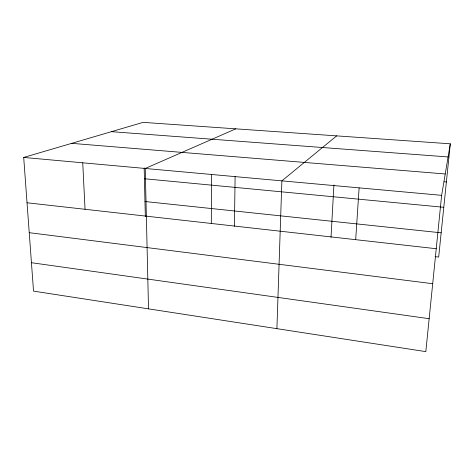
<?xml version="1.0" encoding="UTF-8"?>
<svg xmlns="http://www.w3.org/2000/svg" width="474" height="474" viewBox="0 0 474 474"><rect width="100%" height="100%" fill="white"/><g stroke="black" fill="none" stroke-linecap="round" stroke-linejoin="round"><path stroke-width="0.71" d="M211.297 223.467L211.511 174.479M234.411 226.217L235.116 176.423M276.905 328.66L281.888 180.861L336.653 135.878M331.012 237.302L333.921 184.978M355.69 239.678L359.12 187.858M450.3 143.806L441.632 195.341L425.824 351.631L33.53 291.125L23.7 157.451L143.089 122.369L450.3 143.806L438.681 257.074L435.049 256.653M235.791 128.839L145.245 168.471L148.516 308.858M111.437 131.671L448.09 156.947M71.698 143.349L445.228 173.97M444.185 181.791L446.384 181.98M23.7 157.451L441.632 195.341M144.428 178.745L443.788 207.292M144.967 201.515L441.17 232.823M27.03 202.777L436.234 248.72M29.234 232.681L432.697 283.719M31.438 262.709L429.154 318.694M82.749 162.807L85.036 209.289M144.173 167.849L145.328 216.701"/></g></svg>
